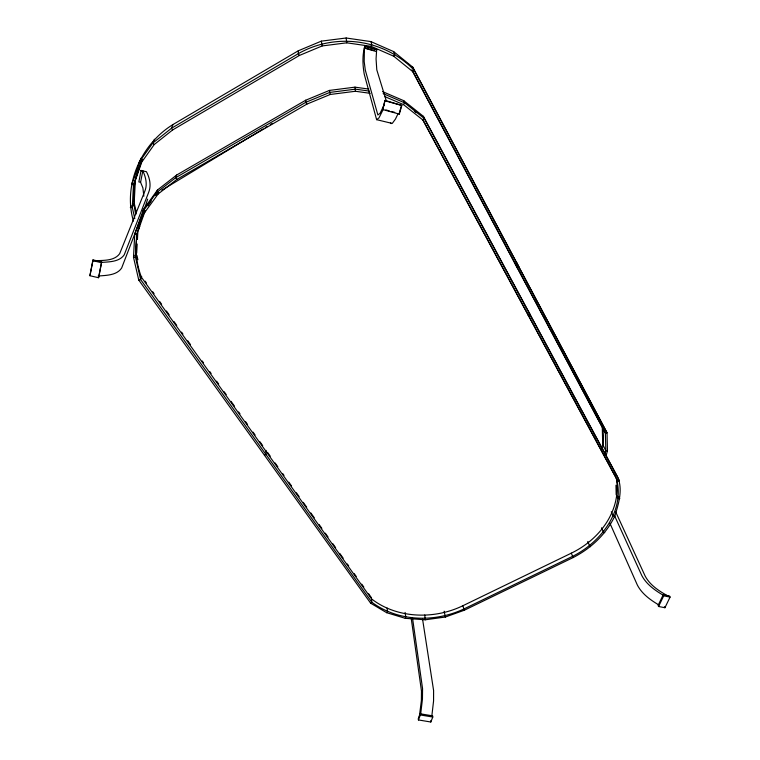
<?xml version="1.0" encoding="UTF-8"?>
<svg xmlns="http://www.w3.org/2000/svg" width="760" height="760" viewBox="0 0 760 760"><rect width="100%" height="100%" fill="white"/><g stroke="black" fill="none" stroke-linecap="round" stroke-linejoin="round"><path stroke-width="1.14" d="M604.637 455.126L605.825 450.784L605.387 433.219L412.69 71.592L393.747 56.23L371.222 46.36L346.75 42.816L346.142 38L321.328 41.145L298.291 50.787L172.986 124.526C141.265 143.972 122.778 184.851 133.427 221.131M157.529 189.952L156.531 192.641L158.089 194.028L176.909 179.36L306.841 104.139L330.229 94.477L355.404 91.266L354.977 87.153L329.441 90.412L305.7 100.225L176.624 175.047L157.529 189.952L143.64 209.133L142.548 211.945L144.4 212.905L158.089 194.028L158.745 192.232M364.885 46.028L364.43 48.136L376.228 51.499L376.675 49.4L364.885 46.028C362.197 55.062 362.644 64.904 364.23 74.129L376.618 119.671L392.236 123.443L395.456 119.082L398.212 113.354M143.849 196.175L142.899 187.939L140.581 182.286L142.775 171.105L140.952 170.553L146.423 171.693C149.796 177.992 151.411 185.601 148.637 192.432L124.222 254.828C119.168 262.181 108.68 261.829 100.681 262.466M364.43 48.136L364.183 61.493L365.313 70.167L377.872 114.969L380.057 113.287L384.294 104.623M143.64 209.133L134.739 234.042L133.504 257.288L138.748 280.05L370.652 603.202L386.678 612.702L405.279 618.327L425.248 619.789L424.745 615.03M266.114 450.395L265.924 454.433L264.442 455.212M134.244 201.799L135.356 180.509L133.465 184.794L132.297 207.489L134.814 218.623M136.686 253.08L137.18 244.026M137.427 239.505L137.798 232.712M431.803 716.224L433.57 700.948L433.599 690.498L422.503 618.764M420.631 714.362L422.455 699.067L422.56 688.607L412.519 618.061M419.244 717.317L421.373 700.635L421.467 691.011L411.217 618.327M89.918 275.719L93.014 259.882L101.65 261.915L98.838 276.953L98.515 277.723L89.918 275.719L93.014 259.882M98.515 277.723L101.65 261.915M140.581 182.286L138.852 181.953L141.056 170.335M147.649 199.091L145.036 207.357M371.222 46.36L371.773 44.346L370.851 41.591L346.142 38M606.242 455.183L607.458 450.747L607.031 432.81L412.737 67.127L393.604 51.575L370.851 41.591M376.675 49.4L376.067 58.928L376.789 69.825L386.46 101.337M385.026 100.358L382.717 109.544L399.313 114.114L401.831 105.46L385.026 100.358L382.717 109.544M425.248 619.789L445.341 617.034L464.322 610.223L573.163 557.555C590.919 548.406 605.976 534.413 614.716 516.287C618.668 503.842 623.153 489.183 617.481 476.672L423.358 116.318L403.75 100.69L382.517 91.599M399.447 112.508L401.327 106.039M176.624 175.047L175.759 177.65L156.531 192.641L142.548 211.945M141.692 276.365L140.619 279.556L371.83 602.233C398.097 621.718 434.454 622.649 463.581 609.121L572.48 556.396C600.6 542.592 625.575 510.558 616.303 478.097A80.009 66.148 -17.5 0 1 571.283 553.185L462.868 605.739A78.28 64.115 -10 0 1 371.498 598.842L141.417 277.201A92.501 85.756 15.1 0 1 145.189 210.824M133.798 178.932L140.952 158.241M135.745 179.388L141.569 162.555M138.614 229.434L139.764 226.204M136.258 255.227L135.508 257.279L140.619 279.556L138.748 280.05M405.279 618.327L405.735 617.053L405.108 612.427M134.263 255.246L133.504 257.288L135.508 257.279L136.743 234.526L145.112 211.023M137.484 232.56L136.743 234.526L134.739 234.042M144.181 209.56L121.648 268.023C116.688 275.49 106.181 275.329 98.154 276.022M420.204 713.783L418.266 718.77L418.427 719.948L430.815 722L432.782 717.031L432.601 715.853L420.204 713.783L420.365 714.97L418.427 719.948M172.986 124.526L171.513 128.231L152.741 143.108L139.118 162.298L140.923 163.257L133.465 184.794L131.518 184.309L133.427 180.025M383.287 109.24L378.974 117.904L376.618 119.671M131.1 205.694L130.34 207.499L132.297 207.489L134.178 202.986L136.41 212.905M142.794 170.772C145.768 177.08 147.677 184.67 144.723 191.472L119.671 253.697C114.152 261.25 103.065 260.205 94.734 260.794M154.432 139.251L152.741 143.108L154.27 144.495L172.634 129.941L299.364 55.471L322.183 45.932L346.75 42.816M142.737 159.191L140.923 163.257L154.27 144.495M663.214 594.776L658.084 605.416L658.578 606.489L664.924 607.725L670.082 597.094L669.569 596.03L663.214 594.776L663.717 595.84L658.578 606.489M393.747 56.23L394.791 54.444L393.604 51.575M384.626 96.529L403.465 104.576L404.538 102.78L403.75 100.69M386.678 612.702L387.524 611.534L387.125 608.076M412.69 71.592L414.143 70.157L412.737 67.127M383.154 93.632L404.538 102.78L424.289 118.503L619.447 480.7L617.766 481.118L422.798 119.947L424.289 118.503L423.358 116.318M370.652 603.202L371.83 602.233L371.498 598.785M161.851 190.2L263.207 128.924M265.231 127.699L267.254 126.473M270.294 124.64L272.327 123.414M607.458 450.747L605.825 450.784L602.727 444.448L602.3 428.174M354.977 87.153L368.837 89.081M369.379 91.096L355.414 89.157L329.688 92.444L305.776 102.324L175.759 177.65L176.909 179.36M355.404 91.266L370.196 93.319M420.365 714.97L432.782 717.031M663.717 595.84L670.082 597.094M614.716 516.287L613.168 515.964L611.278 511.784M92.672 260.623L101.317 262.666M385.88 109.944L389.196 110.855M391.4 111.463L394.715 112.376M385.187 100.861L401.831 105.46M364.914 46.455L376.722 49.828M364.401 47.813L374.043 50.559M604.732 532.674L603.392 532.01L601.578 527.772M668.714 596.429C659.67 591.394 650.17 585.523 645.164 576.099L615.505 511.518M663.565 595.422C655.063 590.444 646.456 584.411 641.763 575.481L614.298 515.166M658.939 605.008C650.465 600.02 641.915 593.931 637.317 584.972L609.681 522.709M403.465 104.576L422.798 119.947M590.558 546.706L589.522 545.765L587.793 541.462M145.132 281.172L146.509 283.091M152.693 291.745L154.071 293.673M159.562 301.359L161.623 304.247M166.44 310.983L169.185 314.82M174.002 321.556L176.748 325.403M181.564 332.13L182.941 334.058M187.748 340.784L190.504 344.631M202.189 360.971L203.556 362.9M209.75 371.555L211.118 373.474M216.619 381.168L218.68 384.047M224.181 391.742L226.243 394.63M231.059 401.356L234.498 406.163M238.621 411.939L239.989 413.858M245.49 421.553L247.551 424.431M253.052 432.126L255.113 435.014M259.93 441.74L262.675 445.588M267.491 452.323L270.247 456.171M275.063 462.906L277.808 466.754M282.625 473.49L284.002 475.418M288.819 482.153L291.574 486.001M296.39 492.736L299.136 496.594M303.269 502.36L306.707 507.176M310.84 512.952L314.279 517.76M319.095 524.495L321.851 528.352M325.29 533.159L328.035 537.006M332.851 543.751L335.606 547.599M339.739 553.375L343.178 558.182M347.301 563.958L348.678 565.886M354.188 573.582L356.25 576.469M361.75 584.164L363.822 587.053M368.628 593.788L371.383 597.645M464.322 610.223L462.859 605.682M172.634 129.941L171.513 128.231L298.319 53.666C335.806 32.281 384.151 39.074 414.143 70.157L607.031 432.81L605.387 433.219L602.271 427.006M390.431 122.531L391.144 123.633M306.841 104.139L305.776 102.324L305.7 100.225M573.163 557.555L571.264 553.137M299.364 55.471L298.319 53.666L298.291 50.787M422.683 119.368L615.761 477.099M411.958 69.815L602.509 427.471A78.061 66.168 -18.4 0 1 602.262 449.274M516.429 262.124L518.861 267.055L517.294 267.89L514.871 262.96M618.801 496.527L619.78 498.579L618.108 498.626L616.17 494.522L615.98 485.222M528.884 312.198L530.423 315.495L528.817 316.341L527.668 313.861M664.42 606.651L664.924 607.725M399.133 113.591L399.313 114.114M445.341 617.034L444.134 611.183M330.229 94.477L329.441 90.412M322.183 45.932L321.328 41.145M136.886 255.312L137.893 259.749M430.635 720.812L430.815 722M135.774 214.5A90.288 84.835 22.5 0 1 142.091 160.502M148.048 205.836A92.501 85.756 15.1 0 1 151.297 200.991M155.657 195.482A92.501 85.756 15.1 0 1 158.004 192.879M414.428 111.169A93.09 90.649 -7.6 0 1 416.224 112.698"/></g></svg>
